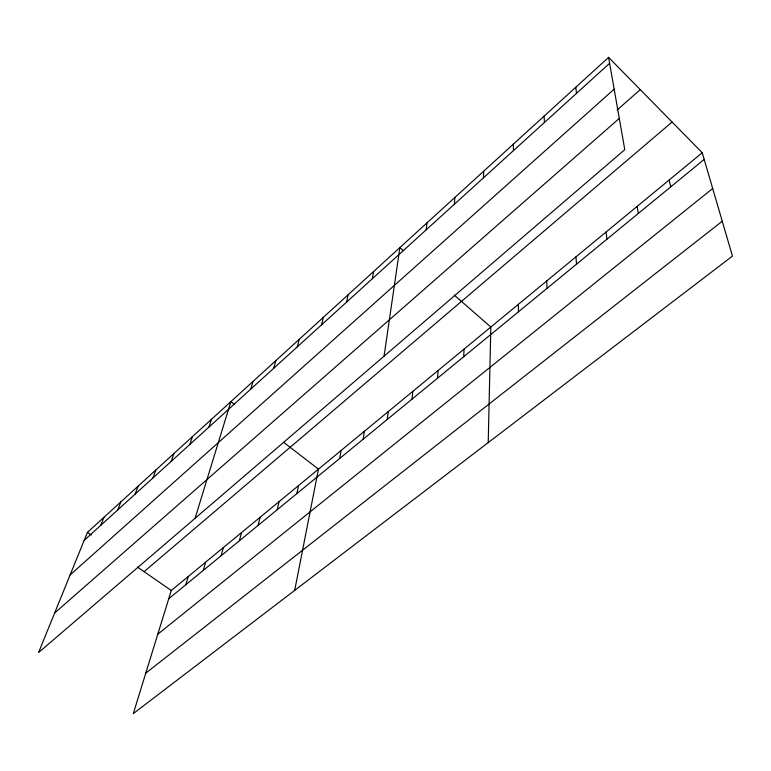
<?xml version="1.0" encoding="UTF-8"?>
<svg xmlns="http://www.w3.org/2000/svg" width="771" height="771" viewBox="0 0 771 771"><rect width="100%" height="100%" fill="white"/><g stroke="black" fill="none" stroke-linecap="round" stroke-linejoin="round"><path stroke-width="1.16" d="M488.216 442.602L490.828 327.039L454.244 295.081M483.436 177.87L483.687 171.201M463.679 356.742L464.084 349.09M454.35 204.267L454.88 197.453M437.465 378.243L438.101 370.514M411.993 399.147L412.842 391.34M426.17 229.864L426.961 222.906M387.235 419.463L388.276 411.589M384.064 356.183L399.87 247.597L403.3 250.585M363.141 439.229L364.375 431.297M339.703 458.466L341.11 450.476M372.326 278.745L373.588 271.546M294.695 590.374L318.462 469.154L283.661 442.313M346.593 302.107L348.068 294.811M296.825 493.642L298.55 485.566M321.613 324.793L323.29 317.392M277.242 509.708L279.102 501.603M258.112 525.408L260.097 517.264M297.346 346.834L299.206 339.346M239.415 540.741L241.525 532.578M273.753 368.249L275.796 360.683M221.142 555.737L223.368 547.545M203.284 570.386L205.616 562.184M250.826 389.066L253.033 381.423M185.811 584.717L188.259 576.496M195.053 518.334L230.886 401.604L234.596 404.467M702.236 152.735L171.278 590.499L133.287 713.628L732.45 256.107L702.236 152.735L608.579 57.372L87.422 532.366L38.55 652.594L624.78 149.661L608.579 57.372M208.931 427.105L211.437 419.337M189.82 444.453L192.451 436.646M171.162 461.395L173.909 453.541M152.947 477.943L155.809 470.04M135.147 494.095L138.115 486.164M117.761 509.882L120.835 501.921M100.77 525.311L103.94 517.312M84.164 540.394L609.62 63.289M70.122 574.935L614.159 89.166M617.147 109.993L640.258 89.629M54.645 613.003L619.296 118.406M144.11 571.668L672.1 122.04M168.733 598.739L704.193 159.414M157.795 634.186L712.693 188.49M145.767 673.16L722.254 221.229M87.422 532.366L91.2 534.987M137.489 567.08L171.278 590.499M669.151 180.019L670.741 186.852M637.106 206.445L638.349 213.432M606.045 232.052L606.97 239.174M575.812 87.239L576.496 93.368M575.927 256.878L576.554 264.135M544.104 116.132L544.451 122.464M546.706 280.972L547.053 288.335M518.353 304.343L518.44 311.812M513.419 144.11L513.447 150.605"/></g></svg>
